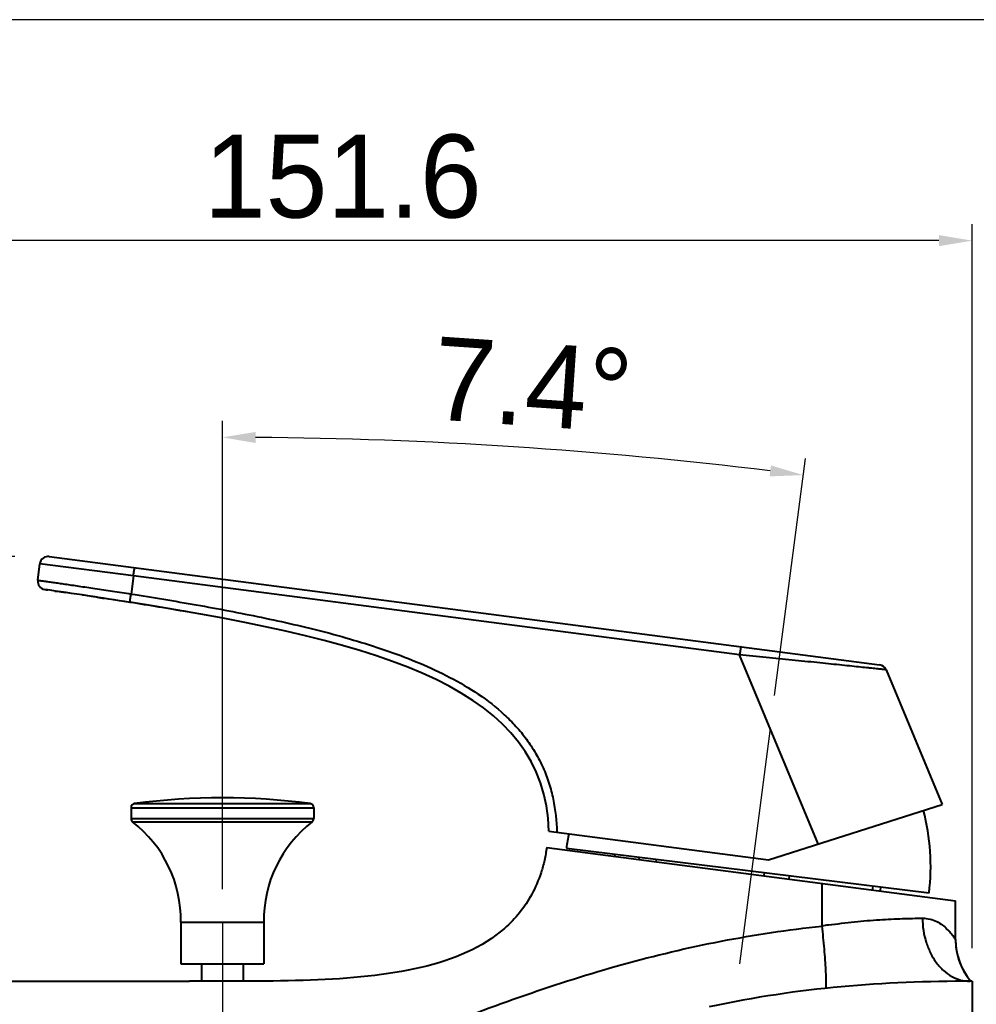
# Model space of a CAD drawing. Header units: millimetres. Extents: x 1122 to 8358, y -1894 to -296.
# Drawn here: x 7871.3 to 7986.5, y -907.1 to -788.6 of the extents above; entities that cross this region are included whole.
import ezdxf

# ---------------------------------------------------------------- set-up
doc = ezdxf.new("R2010")
doc.units = ezdxf.units.MM
doc.header["$LTSCALE"] = 3
doc.linetypes.add('CENTER2', pattern=[28.575, 19.05, -3.175, 3.175, -3.175])
doc.layers.add('Cneter', color=1, linetype='CENTER2', lineweight=13)
doc.layers.add('DEF_LAYER_ASSEM_MEMBER', color=7, linetype='Continuous')
doc.layers.add('DEF_LAYER_ROUND_FEAT', color=7, linetype='Continuous')
doc.styles.add('DLB3013-CR2S_시공도$0$Daelim Dimension', font='')
doc.styles.get('DLB3013-CR2S_시공도$0$Daelim Dimension').set_extended_font_data('나눔고딕')
doc.dimstyles.new('DLB3013-CR2S_시공도$0$DEFAULT', dxfattribs={"dimscale": 2, "dimtxt": 2, "dimasz": 2, "dimexe": 0, "dimexo": 2, "dimgap": 1, "dimtad": 1, "dimdec": 1, "dimzin": 9, "dimdsep": 46, "dimtxsty": 'DLB3013-CR2S_시공도$0$Daelim Dimension', "dimcen": 0.5, "dimclrd": 252, "dimclre": 252, "dimclrt": 3, "dimadec": 1, "dimazin": 0, "dimtfac": 1, "dimtdec": 1, "dimtix": 1, "dimtmove": 0, "dimatfit": 3, "dimfxl": 1, "dimtolj": 1, "dimtzin": 1, "dimlwd": 9, "dimlwe": 9, "dimarcsym": 0})

# ---------------------------------------------------------------- blocks, each defined once
blk = doc.blocks.new('*D1')
at = {"color": 5, "lineweight": 9, "ltscale": 0.5, "transparency": 16777216}
for p, q in [((7895.71, -893.27), (7895.71, -836.88)), ((7962.2, -869.96), (7965.92, -841.44))]:
    blk.add_line(p, q, dxfattribs=at)
blk.add_arc((7895.71, -1379.75), 540.87, 82.9923, 89.5763, dxfattribs=at)
at = {"color": 5, "ltscale": 0.5, "transparency": 16777216}
for points in [[(7899.7, -839.56), (7899.71, -838.23), (7895.71, -838.88)], [(7961.78, -842.26), (7961.61, -843.58), (7965.66, -843.42)]]:
    blk.add_solid(points, dxfattribs=at)
at = {"layer": 'Defpoints', "color": 0, "ltscale": 0.5, "transparency": 16777216}
for p in [(7919.08, -839.38), (7961.68, -873.93), (7895.71, -897.27), (7957.39, -906.84), (7895.71, -969.19)]:
    blk.add_point(p, dxfattribs=at)
at = {"color": 7, "ltscale": 0.5, "transparency": 16777216, "insert": (7933.07, -832.51), "char_height": 10, "attachment_point": 5, "rotation": 356.0937, "style": 'DLB3013-CR2S_시공도$0$Daelim Dimension'}
blk.add_mtext('\\A1;7.4°', dxfattribs=at)
blk = doc.blocks.new('*D2')
at = {"color": 5, "lineweight": 9, "ltscale": 0.5, "transparency": 16777216}
for p, q in [((7834.41, -900.37), (7834.41, -813.19)), ((7986.01, -900.37), (7986.01, -813.19)), ((7982.01, -815.19), (7838.41, -815.19))]:
    blk.add_line(p, q, dxfattribs=at)
at = {"color": 5, "ltscale": 0.5, "transparency": 16777216}
for points in [[(7838.41, -814.53), (7838.41, -815.86), (7834.41, -815.19)], [(7982.01, -814.53), (7982.01, -815.86), (7986.01, -815.19)]]:
    blk.add_solid(points, dxfattribs=at)
at = {"layer": 'Defpoints', "color": 0, "ltscale": 0.5, "transparency": 16777216}
for p in [(7834.41, -815.19), (7834.41, -904.37), (7986.01, -904.37)]:
    blk.add_point(p, dxfattribs=at)
at = {"color": 7, "ltscale": 0.5, "transparency": 16777216, "insert": (7910.21, -807.49), "char_height": 10, "attachment_point": 5, "style": 'DLB3013-CR2S_시공도$0$Daelim Dimension'}
blk.add_mtext('\\A1;151.6', dxfattribs=at)
blk = doc.blocks.new('*D3')
at = {"color": 5, "lineweight": 9, "ltscale": 0.5, "transparency": 16777216}
for p, q in [((7870.73, -853.22), (7799.5, -853.22)), ((7801.5, -857.22), (7801.5, -940.74)), ((7982.01, -944.74), (7799.5, -944.74))]:
    blk.add_line(p, q, dxfattribs=at)
at = {"color": 5, "ltscale": 0.5, "transparency": 16777216}
for points in [[(7800.84, -857.22), (7802.17, -857.22), (7801.5, -853.22)], [(7800.84, -940.74), (7802.17, -940.74), (7801.5, -944.74)]]:
    blk.add_solid(points, dxfattribs=at)
at = {"layer": 'Defpoints', "color": 0, "ltscale": 0.5, "transparency": 16777216}
for p in [(7874.73, -853.22), (7801.5, -944.74), (7986.01, -944.74)]:
    blk.add_point(p, dxfattribs=at)
at = {"color": 7, "ltscale": 0.5, "transparency": 16777216, "insert": (7793.8, -898.98), "char_height": 10, "attachment_point": 5, "rotation": 90, "style": 'DLB3013-CR2S_시공도$0$Daelim Dimension'}
blk.add_mtext('\\A1;91.5', dxfattribs=at)

msp = doc.modelspace()

# ---------------------------------------------------------------- linework, layer by layer
at = {"color": 5, "lineweight": 9, "ltscale": 0.5}
msp.add_line((7994.76, -788.59), (7781.52, -788.59), dxfattribs=at)
at = {"color": 7, "linetype": 'Continuous'}
for p, q in [((7874.86, -853.22), (7974.86, -866.27)), ((7873.48, -856.08), (7873.74, -854.09)), ((7884.99, -855.54), (7873.74, -854.09)), ((7884.99, -855.54), (7884.71, -857.74)), ((7958, -865.06), (7884.99, -855.54)), ((7874.33, -857.2), (7874.53, -857.23)), ((7874.53, -857.23), (7874.69, -857.25)), ((7875.53, -857.38), (7876.06, -857.45)), ((7876.06, -857.45), (7876.8, -857.56)), ((7967.46, -887.83), (7958, -865.06)), ((7975.65, -866.88), (7982.4, -883.1)), ((7961.46, -889.73), (7982.4, -883.1)), ((7884.71, -883.47), (7884.71, -884.79)), ((7906.71, -883.47), (7906.71, -884.79)), ((7935.04, -886.29), (7961.46, -889.73)), ((7934.78, -888.27), (7984.01, -894.69)), ((7937.14, -888.36), (7980.81, -893.73)), ((7942.97, -889.08), (7942.94, -889.33)), ((7945.89, -889.44), (7945.85, -889.71)), ((7947.95, -889.69), (7947.92, -889.98)), ((7960.96, -891.29), (7960.91, -891.68)), ((7963.96, -891.66), (7963.91, -892.07)), ((7967.91, -892.59), (7967.9, -897.72)), ((7974.04, -892.9), (7973.98, -893.38)), ((7974.97, -893.01), (7974.91, -893.5)), ((7984.01, -899.38), (7984.01, -894.69)), ((7890.71, -897.27), (7890.71, -902.27)), ((7890.71, -897.27), (7900.71, -897.27)), ((7900.71, -897.27), (7900.71, -902.27)), ((7890.71, -902.27), (7900.71, -902.27)), ((7846.07, -904.37), (7891.75, -904.37)), ((7986.01, -904.37), (7986.01, -944.74))]:
    msp.add_line(p, q, dxfattribs=at)
for centre, radius, start, end in [((7874.73, -854.22), 1, 82.5686, 172.5686), ((7874.47, -856.21), 1, 172.5686, 261.7837), ((7760.89, -1647.48), 798.38, 81.08574, 81.83125), ((7762.55, -1638.65), 789.4, 81.39726, 81.52745), ((7791.72, -1447.65), 596.18, 81.03675, 81.23481), ((7816.34, -1293.07), 439.65, 80.1523, 81.0676), ((7974.73, -867.26), 1, 22.5686, 82.5686), ((7895.71, -962.27), 80, 82.4105, 97.5895), ((7954.51, -890.5), 26.5, 353, 14.6024), ((7875.71, -897.03), 15, 359.0881, 52.2092), ((7915.7, -897.03), 15, 127.7908, 180.9119), ((7963.44, -891.59), 26.5, 169.1242, 173), ((7978.81, -966.17), 69.31, 98.3828, 99.0537), ((7991.54, -899.37), 7.54, 180.029, 188.5695), ((7991.75, -899.34), 7.75, 188.5515, 194.1263), ((7991.86, -899.31), 7.86, 194.1274, 203.5125), ((7991.85, -899.32), 7.84, 203.5072, 208.123), ((7991.69, -899.41), 7.67, 208.0874, 219.7009), ((7991.53, -899.54), 7.46, 219.7477, 220.4416), ((7991.53, -899.54), 7.46, 219.7476, 220.5196)]:
    msp.add_arc(centre, radius, start, end, dxfattribs=at)
for points, knots in [([(7884.99, -855.54), (7885, -855.48), (7885.02, -855.35), (7885.05, -855.17), (7885.07, -855), (7885.1, -854.86), (7885.12, -854.74), (7885.14, -854.66), (7885.15, -854.61), (7885.16, -854.59), (7885.17, -854.58), (7885.17, -854.57), (7885.17, -854.57)], [0, 0, 0, 0, 0.194592, 0.381684, 0.553642, 0.704285, 0.828035, 0.920204, 0.953388, 0.977582, 0.992822, 1, 1, 1, 1]), ([(7873.48, -856.08), (7873.48, -856.08), (7873.49, -856.08), (7873.5, -856.08), (7873.51, -856.09), (7873.54, -856.09), (7873.57, -856.09), (7873.62, -856.1), (7873.7, -856.11), (7873.82, -856.13), (7873.97, -856.15), (7874.14, -856.17), (7874.33, -856.2), (7874.55, -856.23), (7874.9, -856.28), (7875.38, -856.35), (7876.03, -856.44), (7876.76, -856.55), (7877.57, -856.66), (7878.45, -856.79), (7879.39, -856.93), (7880.74, -857.13), (7882.52, -857.4), (7883.97, -857.62), (7884.71, -857.74)], [0, 0, 0, 0, 0.000298, 0.00119, 0.002675, 0.00475, 0.007416, 0.010671, 0.018942, 0.029548, 0.042462, 0.057651, 0.075085, 0.094728, 0.116532, 0.166419, 0.224308, 0.28967, 0.361927, 0.440425, 0.524467, 0.613285, 0.802062, 1, 1, 1, 1]), ([(7884.6, -858.74), (7884.6, -858.74), (7884.6, -858.74), (7884.59, -858.71), (7884.59, -858.66), (7884.6, -858.56), (7884.61, -858.43), (7884.63, -858.28), (7884.66, -858.04), (7884.69, -857.86), (7884.71, -857.74)], [0, 0, 0, 0, 0.006339, 0.019922, 0.074141, 0.167564, 0.297133, 0.456748, 0.635033, 1, 1, 1, 1]), ([(7884.71, -857.74), (7887.33, -858.15), (7892.57, -859.02), (7900.4, -860.5), (7906.88, -861.97), (7912, -863.4), (7915.79, -864.62), (7919.52, -866.04), (7923.13, -867.72), (7926.58, -869.73), (7929.21, -871.78), (7931.09, -873.66), (7932.35, -875.2), (7933.45, -876.87), (7934.36, -878.64), (7935.07, -880.51), (7935.74, -883.09), (7935.96, -885.08), (7935.99, -886.41)], [0, 0, 0, 0, 0.125019, 0.250028, 0.375036, 0.437533, 0.500037, 0.562536, 0.625024, 0.687488, 0.749965, 0.781199, 0.812455, 0.843711, 0.87497, 0.90624, 0.937498, 1, 1, 1, 1]), ([(7958.18, -864.09), (7958.18, -864.09), (7958.17, -864.1), (7958.16, -864.11), (7958.16, -864.13), (7958.14, -864.18), (7958.12, -864.26), (7958.1, -864.38), (7958.08, -864.53), (7958.05, -864.69), (7958.02, -864.87), (7958, -865), (7958, -865.06)], [0, 0, 0, 0, 0.007175, 0.022405, 0.046585, 0.079745, 0.171841, 0.295547, 0.446173, 0.618193, 0.80538, 1, 1, 1, 1]), ([(7975.65, -866.88), (7975.65, -866.87), (7975.65, -866.88), (7975.65, -866.87), (7975.64, -866.87), (7975.62, -866.87), (7975.59, -866.87), (7975.55, -866.86), (7975.5, -866.85), (7975.43, -866.85), (7975.35, -866.84), (7975.22, -866.82), (7975.03, -866.8), (7974.77, -866.78), (7974.46, -866.74), (7974.11, -866.71), (7973.72, -866.66), (7973.12, -866.6), (7972.29, -866.52), (7971.2, -866.4), (7969.98, -866.28), (7968.68, -866.14), (7967.29, -866), (7965.83, -865.85), (7963.79, -865.65), (7961.17, -865.38), (7959.06, -865.17), (7958, -865.06)], [0, 0, 0, 0, 0.000093, 0.000361, 0.000804, 0.001422, 0.003179, 0.005626, 0.00876, 0.012576, 0.017067, 0.022227, 0.034527, 0.049418, 0.066827, 0.086658, 0.108812, 0.133182, 0.188106, 0.250482, 0.319342, 0.393741, 0.472768, 0.555578, 0.641368, 0.818939, 1, 1, 1, 1]), ([(7934.78, -888.27), (7934.69, -888.79), (7934.53, -889.83), (7933.96, -891.77), (7932.66, -894.81), (7928.78, -899.57), (7920.13, -903.26), (7906.52, -904.46), (7896.62, -904.37), (7891.75, -904.37)], [0, 0, 0, 0, 0.03125, 0.0625, 0.125, 0.25, 0.5, 0.75, 1, 1, 1, 1]), ([(7968.71, -897.59), (7969.75, -897.45), (7971.8, -897.19), (7974.78, -896.95), (7977.51, -896.82), (7979.22, -896.78), (7980.02, -896.77)], [0, 0, 0, 0, 0.279261, 0.546551, 0.790324, 1, 1, 1, 1]), ([(7980.02, -896.77), (7980.33, -896.77), (7980.92, -896.84), (7981.74, -897.14), (7982.41, -897.57), (7982.88, -897.98), (7983.2, -898.31), (7983.41, -898.54), (7983.58, -898.76), (7983.73, -898.96), (7983.84, -899.13), (7983.92, -899.25), (7983.96, -899.31), (7983.99, -899.35), (7984, -899.36), (7984.01, -899.38), (7984.01, -899.38)], [0, 0, 0, 0, 0.186784, 0.358645, 0.518361, 0.665528, 0.733323, 0.796181, 0.853108, 0.902891, 0.944018, 0.974914, 0.986048, 0.994058, 0.998761, 1, 1, 1, 1]), ([(7980.02, -896.77), (7980.02, -897.75), (7980.25, -899.22), (7980.96, -900.99), (7981.66, -902.15), (7982.52, -903.1), (7983.51, -903.81), (7984.58, -904.26), (7985.34, -904.37), (7985.71, -904.37)], [0, 0, 0, 0, 0.282251, 0.417949, 0.54724, 0.669177, 0.784183, 0.893701, 1, 1, 1, 1]), ([(7920.68, -910.3), (7928.29, -907.33), (7943.68, -901.76), (7959.79, -898.58), (7967.9, -897.72)], [0, 0, 0, 0, 0.500499, 1, 1, 1, 1]), ([(7967.9, -897.72), (7967.95, -898.17), (7968.04, -899.1), (7968.17, -900.46), (7968.27, -901.77), (7968.35, -902.94), (7968.39, -903.79), (7968.4, -904.35), (7968.4, -904.66), (7968.39, -904.9), (7968.37, -905.07), (7968.36, -905.16), (7968.33, -905.22), (7968.31, -905.22)], [0, 0, 0, 0, 0.182827, 0.368781, 0.546947, 0.705576, 0.834378, 0.885308, 0.926664, 0.958316, 0.980553, 0.993938, 1, 1, 1, 1])]:
    msp.add_open_spline(points, degree=3, knots=knots, dxfattribs=at)
for points in [[(7880.63, -858.13), (7880.91, -858.17), (7881.19, -858.22), (7881.47, -858.26)], [(7935.04, -886.29), (7934.5, -869.4), (7916.13, -863.72), (7884.6, -858.74)], [(7984.01, -899.38), (7984.01, -901.16), (7984.65, -902.94), (7985.79, -904.31)], [(7986.01, -904.37), (7975.24, -904.35), (7965.27, -905.12), (7954.35, -907.45)]]:
    msp.add_open_spline(points, degree=3, dxfattribs=at)
at = {"layer": 'Cneter', "ltscale": 0.5}
for p, q in [((7961.68, -873.93), (7957.39, -906.84)), ((7895.71, -897.27), (7895.71, -952.61))]:
    msp.add_line(p, q, dxfattribs=at)
at = {"layer": 'DEF_LAYER_ASSEM_MEMBER', "color": 7, "linetype": 'Continuous'}
for p, q in [((7893.21, -902.27), (7893.21, -904.37)), ((7898.21, -902.27), (7898.21, -904.37))]:
    msp.add_line(p, q, dxfattribs=at)
at = {"layer": 'DEF_LAYER_ROUND_FEAT', "color": 7, "linetype": 'Continuous'}
for p, q in [((7885.14, -882.97), (7906.27, -882.97)), ((7884.71, -883.47), (7906.71, -883.47)), ((7884.71, -884.79), (7906.71, -884.79)), ((7884.9, -885.18), (7906.51, -885.18))]:
    msp.add_line(p, q, dxfattribs=at)
for centre, start, end in [((7885.21, -883.47), 97.5895, 180), ((7906.21, -883.47), 0, 82.4105), ((7885.21, -884.79), 180, 232.2092), ((7906.21, -884.79), 307.7908, 0)]:
    msp.add_arc(centre, 0.5, start, end, dxfattribs=at)

# ---------------------------------------------------------------- dimensions: what is measured, and where the dimension line sits
at = {"color": 5, "ltscale": 0.5}
dim = msp.add_linear_dim(base=(7834.41, -815.19), p1=(7986.01, -904.37), p2=(7834.41, -904.37), dimstyle='DLB3013-CR2S_시공도$0$DEFAULT', override={"dimtxt": 5, "dimexe": 1, "dimclrd": 5, "dimclre": 5, "dimclrt": 7}, dxfattribs=at)
dim.commit()
dim.dimension.update_dxf_attribs({"geometry": '*D2', "text_midpoint": (7910.21, -815.19), "dimtype": 160})
dim = msp.add_angular_dim_2l(base=(7919.08, -839.38), line1=((7895.71, -897.27), (7895.71, -969.19)), line2=((7961.68, -873.93), (7957.39, -906.84)), dimstyle='DLB3013-CR2S_시공도$0$DEFAULT', override={"dimtxt": 5, "dimexe": 1, "dimclrd": 5, "dimclre": 5, "dimclrt": 7}, dxfattribs=at)
dim.commit()
dim.dimension.update_dxf_attribs({"geometry": '*D1', "text_midpoint": (7932.55, -840.14), "dimtype": 162})
dim = msp.add_linear_dim(base=(7801.5, -944.74), p1=(7874.73, -853.22), p2=(7986.01, -944.74), angle=90, dimstyle='DLB3013-CR2S_시공도$0$DEFAULT', override={"dimtxt": 5, "dimexe": 1, "dimclrd": 5, "dimclre": 5, "dimclrt": 7}, dxfattribs=at)
dim.commit()
dim.dimension.update_dxf_attribs({"geometry": '*D3', "text_midpoint": (7793.8, -898.98)})

doc.saveas('drawing.dxf')
